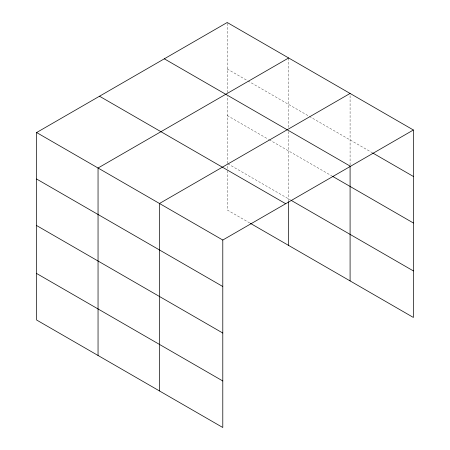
<?xml version="1.0" encoding="UTF-8"?>
<svg xmlns="http://www.w3.org/2000/svg" width="450" height="450" viewBox="0 0 450 450"><rect width="100%" height="100%" fill="white"/><g stroke="black" fill="none" stroke-linecap="round" stroke-linejoin="round"><path stroke-width="0.34" stroke-dasharray="2.25 1.69" d="M227.211 163.44L227.211 96.058M227.211 92.587L227.211 22.5M288.647 131.529L288.647 200.993M288.647 127.367L288.647 57.971M350.089 164.919L350.089 93.442M227.211 68.974L247.286 80.567M247.894 80.916L308.723 116.038M309.33 116.392L372.004 152.572M227.211 115.504L268.577 139.388M269.184 139.736L331.841 175.911M227.818 163.789L290.475 199.963M249.716 222.958L227.211 209.964L227.211 169.689M227.211 166.219L227.211 168.992"/><path stroke-width="0.67" d="M413.392 129.994L227.211 22.5L36.608 132.542L36.608 320.006L222.789 427.5L222.789 240.036L413.392 129.994L413.392 317.458L250.324 223.312M350.089 166.309L350.089 280.907M288.647 57.971L98.049 168.013L98.049 355.478M350.089 93.442L159.491 203.49L159.491 390.954M372.611 152.921L413.392 176.468M164.312 58.815L350.494 166.309M332.449 176.259L413.392 222.998M291.082 200.317L413.392 270.928M99.506 96.227L285.688 203.721M36.608 132.542L222.789 240.036M36.608 179.021L222.789 286.509M36.608 225.546L222.789 333.039M36.608 273.482L222.789 380.976M288.647 201.69L288.647 245.436"/></g></svg>
